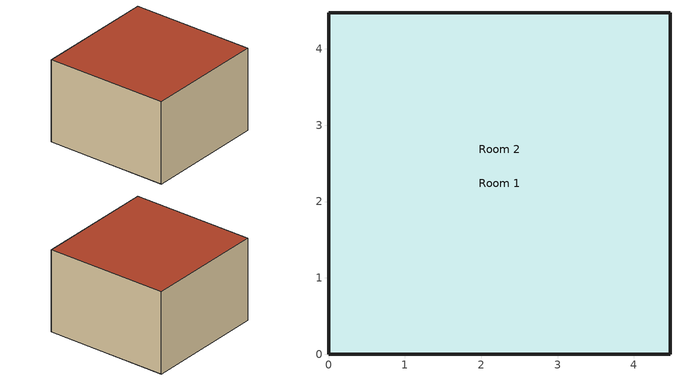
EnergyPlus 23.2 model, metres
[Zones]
Room 1
 floor ground (Floor Construction): 0,4.47 4.47,4.47 4.47,0 0,0 z0
 wall outside (Exterior Wall Construction): 4.47,0 0,0 0,4.47 4.47,4.47 4.47,0 z0:3
 roof outside (Roof Construction): 0,0 4.47,0 4.47,4.47 0,4.47 z3
Room 2
 floor ground (Floor Construction): 0,4.47 4.47,4.47 4.47,0 0,0 z0
 wall outside (Exterior Wall Construction): 4.47,0 0,0 0,4.47 4.47,4.47 4.47,0 z0:3
 roof outside (Roof Construction): 0,0 4.47,0 4.47,4.47 0,4.47 z3
[Building]
HVAC Sandbox Building: 0, Suburbs, 0.04, 0.4, FullExterior, 25, 1
[Site:Location]
Chicago_IL_USA: 41.78, -87.75, -6, 190
[Site:GroundTemperature:BuildingSurface]
18, 18, 18, 18, 18, 18, 18, 18, 18, 18, 18, 18
[SizingPeriod:DesignDay]
Chicago Summer Design Day: 7, 21, SummerDesignDay, 31, 10, DefaultMultipliers, , WetBulb, 21, , , , , 99000, 3, 180, No, No, No, ASHRAEClearSky, , , , , 1
Chicago Winter Design Day: 1, 15, WinterDesignDay, -17, 0, DefaultMultipliers, , WetBulb, -17, , , , , 99000, 4.5, 0, No, No, No, ASHRAEClearSky, , , , , 0
[Material]
Exterior Wall Material; Roof Material: MediumSmooth, 0.2, 0.5, 800, 900, 0.9, 0.7, 0.7
Floor Material: MediumSmooth, 0.15, 0.5, 800, 900, 0.9, 0.7, 0.7
[Construction]
Exterior Wall Construction: Exterior Wall Material
Floor Construction: Floor Material
Roof Construction: Roof Material
[Zone]
Room 1; Room 2: 0, 0, 0, 0, 1, 1, 20, 60
[People]
Room 1 People: Room 1, Occupancy Schedule, People, 1, , , 0.3, , Activity Schedule
Room 2 People: Room 2, Occupancy Schedule, People, 1, , , 0.3, , Activity Schedule
[Lights]
Room 1 Lighting: Room 1, Lighting Schedule, Watts/Area, , 10, , 0, 0.7, 0.2, 0, General, No
Room 2 Lighting: Room 2, Lighting Schedule, Watts/Area, , 10, , 0, 0.7, 0.2, 0, General, No
[ElectricEquipment]
Room 1 Equipment: Room 1, Equipment Schedule, Watts/Area, , 8, , 0, 0.3, 0
Room 2 Equipment: Room 2, Equipment Schedule, Watts/Area, , 8, , 0, 0.3, 0
[ZoneInfiltration:DesignFlowRate]
Room 1 Infiltration: Room 1, Always On, AirChanges/Hour, , , , 0.5, 1, 0, 0
Room 2 Infiltration: Room 2, Always On, AirChanges/Hour, , , , 0.5, 1, 0, 0
[Zone equipment]
Room 1: Room 1 Ideal Loads
Room 2: Room 2 Ideal Loads
[ZoneHVAC:IdealLoadsAirSystem]
Room 1 Ideal Loads: , Room 1 Zone Supply Inlet Node
Room 2 Ideal Loads: , Room 2 Zone Supply Inlet Node
[ThermostatSetpoint:DualSetpoint]
Room 1 Dual Setpoint; Room 2 Dual Setpoint: Heating Setpoint, Cooling Setpoint
[ZoneControl:Thermostat]
Room 1 Thermostat: Room 1, Thermostat Control Type, ThermostatSetpoint:DualSetpoint, Room 1 Dual Setpoint
Room 2 Thermostat: Room 2, Thermostat Control Type, ThermostatSetpoint:DualSetpoint, Room 2 Dual Setpoint
[Sizing:Zone]
Room 1; Room 2: SupplyAirTemperature, 13, , SupplyAirTemperature, 32, , 0.009, 0.004, , 1, 1, DesignDay, , 0.000762, 0, 0.2, DesignDay, , 0.002032, 0, 0.3, , No, NeutralSupplyAir, , , Sensible Load Only No Latent Load
[Schedule:Constant]
Always On; Occupancy Schedule; Lighting Schedule; Equipment Schedule: Fraction, 1
Activity Schedule: ActivityLevel, 120
Thermostat Control Type: Control Type, 4
Heating Setpoint: Temperature, 20
Cooling Setpoint: Temperature, 24
